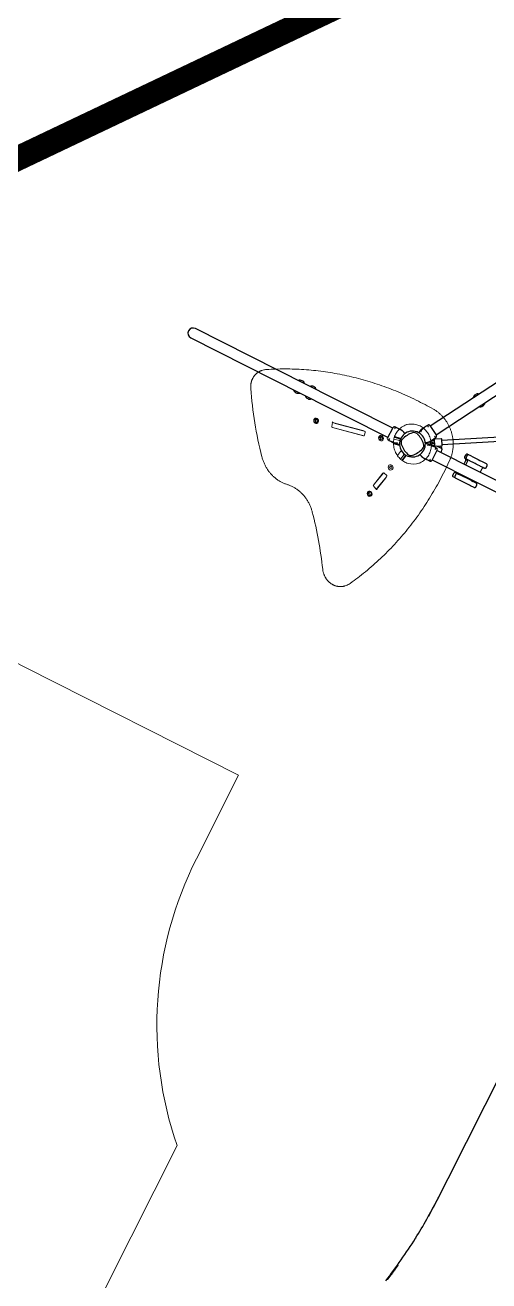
# Model space of a CAD drawing. Header units: millimetres. Extents: x 246416442 to 246896683, y 7418963194 to 7419503218.
# Drawn here: x 246843210 to 246845098, y 7419447189 to 7419452296 of the extents above; entities that cross this region are included whole.
import ezdxf
from ezdxf.lldxf.tags import DXFTag

# ---------------------------------------------------------------- set-up
doc = ezdxf.new("R2010")
doc.units = ezdxf.units.MM
doc.linetypes.add('24523-00-SURVEY$0$PHANTOM', pattern=[2.5, 1.25, -0.25, 0.25, -0.25, 0.25, -0.25])
doc.linetypes.add('HIDDEN', pattern=[9.525, 6.35, -3.175])
for name, color, linetype in [('L-EDGE-CONCRETE', 1, 'CONCRETE_EDGE_SHORT'), ('L-Hatch Boundary', 1, 'Continuous'), ('L-ROOT BARRIER', 94, '24523-00-SURVEY$0$PHANTOM'), ('L-X-E-PLAY', 9, 'Continuous'), ('L-X-E-PLAY (FallZone)', 252, 'HIDDEN')]:
    doc.layers.add(name, color=color, linetype=linetype)
doc.layers.add('L-SUB-SOIL DRAINAGE', color=170, linetype='SUBSOIL', lineweight=20)
doc.styles.get("Standard").update_dxf_attribs({"font": 'arial.ttf'})
doc.linetypes.add('CONCRETE_EDGE_SHORT', pattern='A,0.5,-0.2,["CE",Standard,S=0.1,R=0,X=-0.05,Y=-0.05],-0.2', length=0.9)
tags = doc.linetypes.add('HIDDEN2', pattern=[4.7625, 3.175, -1.5875]).pattern_tags.tags
tags[6:7] = [DXFTag(74, 4), DXFTag(75, 0), DXFTag(340, '0'), DXFTag(46, 0.0), DXFTag(50, 0.0), DXFTag(44, 0.0), DXFTag(45, 0.0)]
tags[4:5] = [DXFTag(74, 4), DXFTag(75, 0), DXFTag(340, '0'), DXFTag(46, 0.0), DXFTag(50, 0.0), DXFTag(44, 0.0), DXFTag(45, 0.0)]
tags = doc.linetypes.add('SUBSOIL', pattern='A,12.7,-5.08,["SSD",Standard,S=2.54,R=0,X=-2.54,Y=-1.27],-6.35', length=24.13).pattern_tags.tags
tags[6] = DXFTag(74, 10)

# ---------------------------------------------------------------- blocks, each defined once
blk = doc.blocks.new('Artisan - Moduplay')
at = {"layer": 'L-X-E-PLAY', "lineweight": 25}
for p, q in [((-138877.7, -697132.6), (-138877.7, -697760.8)), ((-138835.6, -697760.8), (-138835.6, -697132.6)), ((-138877.7, -697760.8), (-138877.7, -697842.6)), ((-138835.6, -697842.6), (-138835.6, -697760.8)), ((-138877.7, -697842.6), (-138877.7, -698031.8)), ((-138835.6, -698031.8), (-138835.6, -697842.6)), ((-138881.3, -698031.8), (-138832, -698031.8)), ((-138886.5, -698053.1), (-138886.6, -698053.1)), ((-138886.2, -698054.4), (-138886.2, -698054.4)), ((-138885.5, -698062), (-138885.5, -698062)), ((-138884.7, -698067.6), (-138884.7, -698067.6)), ((-138880.3, -698075.4), (-138880.1, -698075.4)), ((-138880.1, -698075.4), (-138880, -698075.5)), ((-138795.4, -698140.9), (-138795.5, -698140.8)), ((-138795.3, -698140.7), (-138795.4, -698140.9)), ((-138786.3, -698140.8), (-138786.3, -698140.8)), ((-138757, -698161.6), (-138781.7, -698204.4)), ((-138781.1, -698142.8), (-138781.1, -698142.9)), ((-138774.2, -698146), (-138774.2, -698146)), ((-138772.8, -698146.4), (-138772.8, -698146.4)), ((-137201.3, -699063.9), (-138758.8, -698164.7)), ((-138832, -698233.4), (-138881.3, -698233.4)), ((-138877.7, -698233.4), (-138877.7, -699031.8)), ((-138835.6, -699031.8), (-138835.6, -698233.4)), ((-138833.2, -698189.7), (-138833.2, -698189.6)), ((-138833, -698189.7), (-138833.2, -698189.7)), ((-138828.6, -698197.6), (-138828.6, -698197.6)), ((-138827.8, -698203.1), (-138827.8, -698203.1)), ((-138827, -698210.7), (-138827.1, -698210.7)), ((-138826.7, -698212.1), (-138826.7, -698212.1)), ((-138824.9, -698207.6), (-138820.9, -698214.5)), ((-138823.4, -698196.5), (-138823, -698197.2)), ((-138823.3, -698219.3), (-138810.3, -698241.8)), ((-138823, -698197.2), (-138819.2, -698203.7)), ((-138802.3, -698203.7), (-138822.2, -698215.2)), ((-138819.6, -698248.9), (-138819.6, -698225.7)), ((-138815.3, -698211.2), (-138819.3, -698204.3)), ((-138817.5, -698194), (-138817.9, -698193.3)), ((-138813.7, -698200.6), (-138817.5, -698194)), ((-138813.2, -698200.8), (-138809.2, -698207.7)), ((-138803.6, -698204.5), (-138807.6, -698197.6)), ((-138806.2, -698242.9), (-138786.3, -698231.4)), ((-138785.2, -698227.3), (-138798.2, -698204.8)), ((-138609.7, -698544.3), (-138789.3, -698233.2)), ((-138779.9, -698201.2), (-137222.4, -699100.4)), ((-138835.6, -698252.3), (-138829.9, -698252)), ((-138803.2, -698241.2), (-138623.6, -698552.3)), ((-138886.6, -698335.9), (-138896.6, -698335.9)), ((-138901.6, -698350), (-138901.6, -698340.9)), ((-138901.6, -698350.8), (-138901.6, -698350)), ((-138901.6, -698354), (-138901.6, -698350.8)), ((-138901.6, -698414.8), (-138901.6, -698354)), ((-138886.6, -698345.8), (-138896.6, -698345.8)), ((-138881.6, -698340.9), (-138881.6, -698350)), ((-138881.6, -698350), (-138881.6, -698350.8)), ((-138881.6, -698350.8), (-138881.6, -698354)), ((-138881.6, -698354), (-138881.6, -698358)), ((-138881.6, -698410.6), (-138881.6, -698358)), ((-138817.6, -698356.4), (-138835.6, -698356.4)), ((-138817.6, -698363.6), (-138835.6, -698363.6)), ((-138812.6, -698354), (-138812.6, -698350.8)), ((-138812.6, -698357.1), (-138812.6, -698354)), ((-138812.6, -698361.1), (-138812.6, -698357.1)), ((-138812.6, -698366.6), (-138812.6, -698361.1)), ((-138812.6, -698379.1), (-138812.6, -698366.6)), ((-138812.6, -698384.2), (-138812.6, -698379.1)), ((-138812.6, -698396.1), (-138812.6, -698384.2)), ((-138797.6, -698345.8), (-138807.6, -698345.8)), ((-138797.6, -698352.1), (-138807.6, -698352.1)), ((-138792.6, -698350.8), (-138792.6, -698354)), ((-138792.6, -698354), (-138792.6, -698357.1)), ((-138792.6, -698357.1), (-138792.6, -698361.1)), ((-138792.6, -698361.1), (-138792.6, -698379.1)), ((-138792.6, -698379.1), (-138792.6, -698384.2)), ((-138792.6, -698384.2), (-138792.6, -698400.3)), ((-138901.6, -698420.3), (-138901.6, -698414.8)), ((-138901.6, -698436.6), (-138901.6, -698420.3)), ((-138901.6, -698436.6), (-138901.6, -698436.6)), ((-138881.6, -698410.6), (-138881.6, -698414.8)), ((-138881.6, -698414.8), (-138881.6, -698420.3)), ((-138881.6, -698420.3), (-138881.6, -698421.8)), ((-138881.6, -698435.9), (-138881.6, -698421.8)), ((-138881.6, -698435.9), (-138881.6, -698436.6)), ((-138881.6, -698436.6), (-138881.6, -698436.6)), ((-138835.6, -698431.2), (-138817.6, -698431.2)), ((-138812.6, -698400.3), (-138812.6, -698396.1)), ((-138812.6, -698407.2), (-138812.6, -698400.3)), ((-138812.6, -698409.9), (-138812.6, -698407.2)), ((-138812.6, -698417.6), (-138812.6, -698409.9)), ((-138812.6, -698421.3), (-138812.6, -698417.6)), ((-138812.6, -698432.2), (-138812.6, -698421.3)), ((-138812.6, -698436.5), (-138812.6, -698432.2)), ((-138812.6, -698438.5), (-138812.6, -698436.5)), ((-138792.6, -698400.3), (-138792.6, -698407.2)), ((-138792.6, -698407.2), (-138792.6, -698417.6)), ((-138792.6, -698417.6), (-138792.6, -698421.3)), ((-138792.6, -698421.3), (-138792.6, -698436.5)), ((-138792.6, -698436.5), (-138792.6, -698438.5)), ((-138896.6, -698441.6), (-138886.6, -698441.6)), ((-138807.6, -698443.5), (-138797.6, -698443.5)), ((-141556.5, -699607.6), (-141457.1, -699607.6)), ((-141457.1, -699607.6), (-140957.7, -699607.6))]:
    blk.add_line(p, q, dxfattribs=at)
at = {"layer": 'L-X-E-PLAY', "lineweight": 13}
for p, q in [((-138863.1, -697453.6), (-138867.1, -697449.5)), ((-138957.3, -697741.1), (-138957.2, -697741.5)), ((-138945.3, -697732.2), (-138945.4, -697732)), ((-138940.5, -697738), (-138940.6, -697737.6)), ((-138917.4, -697939.5), (-138943.9, -697811.8)), ((-138943.6, -697810.9), (-138943.8, -697810.1)), ((-138942.3, -697817.4), (-138943.6, -697810.9)), ((-138917.2, -697937), (-138942.3, -697817.4)), ((-138940.7, -697806.9), (-138925, -697801.8)), ((-138926, -697802.1), (-138925, -697807)), ((-138925, -697807), (-138923.6, -697813.5)), ((-138924.8, -697801.7), (-138898.7, -697927.3)), ((-138923.6, -697813.5), (-138898.5, -697933.1)), ((-138917.1, -697937.2), (-138917.6, -697937.3)), ((-138916.7, -697939.1), (-138917.2, -697937)), ((-138912.6, -697941.8), (-138900.8, -697939.3)), ((-138898.5, -697933.1), (-138898.1, -697935.2)), ((-138884.5, -698004.9), (-138884.6, -698004.6)), ((-139123.2, -698072), (-139122.7, -698072.1)), ((-139117.3, -698076.8), (-139116.9, -698076.9)), ((-139113.4, -698060.2), (-139113.8, -698060.2)), ((-139087, -698085.1), (-139081.8, -698069.4)), ((-139079, -698066.4), (-139078, -698066.6)), ((-139078, -698066.6), (-139071.2, -698068.1)), ((-139076.9, -698066.2), (-139016.2, -698078.8)), ((-139071.2, -698068.1), (-139019, -698079)), ((-139019, -698079), (-139016.7, -698079.5)), ((-139018.4, -698078.6), (-139018.6, -698079.1)), ((-138886.5, -698083), (-138890.7, -698063.3)), ((-138886.4, -698083.3), (-138886.5, -698083)), ((-138872.7, -698055.9), (-138867.9, -698079.1)), ((-138867.9, -698079.1), (-138867.8, -698079.4)), ((-139028.4, -698097.5), (-139087, -698085.3)), ((-139081.9, -698085.3), (-139086.7, -698084.3)), ((-139075.2, -698086.7), (-139081.9, -698085.3)), ((-139022.9, -698097.7), (-139075.2, -698086.7)), ((-139020.6, -698098.1), (-139022.9, -698097.7)), ((-139016.5, -698095.4), (-139014, -698083.6)), ((-138910.1, -698121.3), (-138933.3, -698116.5)), ((-138925.9, -698098.6), (-138906.2, -698102.7)), ((-138909.8, -698121.4), (-138910.1, -698121.3)), ((-138906.2, -698102.7), (-138905.9, -698102.8)), ((-138903.2, -698106.9), (-138903.6, -698109.2)), ((-138880, -698085.6), (-138882.3, -698086.1)), ((-139495.4, -698146.8), (-139491.4, -698150.9))]:
    blk.add_line(p, q, dxfattribs=at)
at = {"layer": 'L-X-E-PLAY', "lineweight": 25}
for centre, radius, start, end in [((-138856.6, -697132.6), 21.1, 0, 180), ((-138864.1, -697615.7), 20, 132.7656, 227.2345), ((-138849.1, -697615.7), 20, 312.7656, 47.2345), ((-138864.1, -697668.7), 20, 132.7656, 227.2345), ((-138849.1, -697668.7), 20, 312.7656, 47.2345), ((-138856.6, -698082.1), 56.1, 116.1129, 119.6841), ((-138856.6, -698082.1), 56.1, 60.316, 63.887), ((-137954.5, -698064.7), 932.1, 178.2636, 179.2821), ((-138882.6, -698036.5), 3.58, 119.6731, 178.2683), ((-138951.1, -698064.4), 65.6, 2.0858, 8.8071), ((-138951.4, -698064.5), 65.9, 2.127, 8.758), ((-138837.6, -698057.9), 48.1, 184.8847, 191.5629), ((-138837.6, -698058), 48.1, 184.8597, 191.5379), ((-138879.1, -698042.4), 4.42, 117.5189, 162.8554), ((-138856.6, -698132.6), 52.5, 88.1256, 119.8264), ((-138873.2, -698041.4), 7.2, 157.4328, 181.1044), ((-138856.6, -698132.6), 52.5, 29.8263, 88.1256), ((-138840.1, -698041.4), 7.19, 358.901, 22.5919), ((-138834.2, -698042.4), 4.43, 17.197, 62.4463), ((-138830.6, -698036.5), 3.58, 1.7317, 60.3269), ((-139759.1, -698064.7), 932.5, 0.7183, 1.7365), ((-138856.6, -698132.6), 52.5, 119.8264, 178.1256), ((-138856.6, -698132.6), 52.5, 178.1256, 209.8263), ((-138883.1, -698139.1), 20, 162.3568, 225.5951), ((-138803.8, -698164.3), 103.1, 135.5951, 162.3568), ((-138863.2, -698106.2), 20, 72.3568, 135.5951), ((-138888.4, -698185.4), 103.1, 45.5951, 72.3568), ((-138909.5, -698100.8), 103.1, 315.5951, 342.3568), ((-138831.9, -698089.6), 3.43, 27.6731, 92.295), ((-138856.6, -698132.6), 52.5, 299.8264, 358.1256), ((-138830.2, -698126), 20, 342.3568, 45.5951), ((-138856.6, -698132.6), 52.5, 358.1256, 29.8263), ((-138856.6, -698132.6), 52.5, 209.8263, 268.1256), ((-138824.9, -698079.7), 103.1, 225.5951, 252.3568), ((-138881.4, -698175.5), 3.43, 207.6731, 272.295), ((-138856.6, -698132.6), 52.5, 268.1256, 299.8264), ((-138850.1, -698159), 20, 252.3568, 315.5951), ((-138801.5, -698186.4), 48.1, 64.8847, 71.563), ((-138801.5, -698186.3), 48.1, 64.8598, 71.5379), ((-138750.3, -698084.6), 65.9, 242.127, 248.758), ((-138750.4, -698084.9), 65.6, 242.0858, 248.8071), ((-138762.3, -698108.7), 39.2, 252.5408, 254.4383), ((-139248.9, -698947.8), 932.1, 58.2635, 59.2821), ((-138769.4, -698163.9), 7.2, 37.4328, 61.1044), ((-138767.3, -698158.2), 4.42, 357.5189, 42.8554), ((-138760.5, -698158.1), 3.58, 359.673, 58.2683), ((-138813, -698157.8), 56.1, 356.1129, 359.684), ((-137954.2, -698200.5), 932.5, 180.7183, 181.7365), ((-138882.6, -698228.6), 3.58, 181.7317, 240.3269), ((-138856.6, -698183), 56.1, 240.316, 243.887), ((-138879.1, -698222.8), 4.43, 197.197, 242.4463), ((-138873.2, -698223.7), 7.19, 178.901, 202.5919), ((-138840.1, -698223.7), 7.2, 337.4328, 1.1044), ((-138834.2, -698222.8), 4.42, 297.5189, 342.8554), ((-138856.6, -698183), 56.1, 296.1129, 299.6841), ((-138830.6, -698228.6), 3.58, 299.6731, 358.2683), ((-138875.7, -698207.2), 48.1, 4.8847, 11.5629), ((-138875.6, -698207.2), 48.1, 4.8597, 11.5379), ((-138761.9, -698200.7), 65.9, 182.127, 188.758), ((-138762.2, -698200.8), 65.6, 182.0858, 188.8071), ((-139758.8, -698200.5), 932.1, 358.2636, 359.2821), ((-138789.3, -698202.5), 38.6, 192.4475, 194.5347), ((-138831, -698239.5), 24.8, 71.441, 80.2199), ((-138788.1, -698251.3), 65.3, 113.7353, 126.2644), ((-138816.2, -698202.6), 10, 148.865, 210), ((-138820.7, -698217.8), 3, 120, 210), ((-138816.2, -698202.6), 3.5, 184.158, 210), ((-138816.5, -698202.2), 3.15, 210, 30), ((-138816.2, -698202.6), 10, 30, 91.1867), ((-138816.2, -698202.6), 3.5, 30, 55.8419), ((-138346.6, -697385), 932.5, 240.7183, 241.7365), ((-138800.8, -698206.3), 3, 30, 120), ((-138789.8, -698197.1), 4.43, 257.1971, 302.4463), ((-138786, -698192.5), 7.19, 238.901, 262.5919), ((-138786.5, -698203.1), 3.58, 241.7317, 300.3269), ((-138787.8, -698228.8), 3, 300, 30), ((-138813, -698157.8), 56.1, 300.316, 303.887), ((-138831, -698227.2), 24.8, 272.5, 294.5758), ((-138821.5, -698247.9), 2.1, 294.5758, 333.0584), ((-138832.2, -698233.4), 19.6, 309.9665, 348.882), ((-138807.7, -698240.3), 3, 210, 300), ((-138572, -698288.2), 20, 12.7656, 107.2345), ((-138896.6, -698340.9), 5, 90, 180), ((-138886.6, -698340.9), 5, 0, 90), ((-138579.5, -698301.2), 20, 192.7656, 287.2345), ((-138896.6, -698350.8), 5, 90, 180), ((-138886.6, -698350.8), 5, 0, 90), ((-138876.6, -698340.9), 5, 180, 257.5258), ((-138876.6, -698351.4), 5, 180, 257.5258), ((-138817.6, -698351.4), 5, 270, 0), ((-138817.6, -698358.6), 5, 270, 0), ((-138807.6, -698350.8), 5, 90, 180), ((-138807.6, -698357.1), 5, 90, 180), ((-138797.6, -698350.8), 5, 0, 90), ((-138797.6, -698357.1), 5, 0, 90), ((-138896.6, -698436.6), 5, 180, 270), ((-138886.6, -698436.6), 5, 270, 0), ((-138876.6, -698436), 5, 102.4742, 180), ((-138817.6, -698436.2), 5, 0, 90), ((-138807.6, -698438.5), 5, 180, 270), ((-138797.6, -698438.5), 5, 270, 0), ((-141457.1, -696927.7), 2685.6, 259.5669, 264.076), ((-141737.6, -699622.2), 23.5, 82.3186, 82.4053), ((-141542.5, -697485.2), 2122.3, 264.8146, 269.7172), ((-141556, -697502.1), 2105.4, 267.9938, 269.9999), ((-141542.5, -697484.8), 2122.8, 269.7167, 270)]:
    blk.add_arc(centre, radius, start, end, dxfattribs=at)
at = {"layer": 'L-X-E-PLAY', "lineweight": 13}
for centre, radius, start, end in [((-138111.5, -698836.8), 1627.1, 121.0617, 130.9889), ((-138905, -697495.5), 59.3, 30.5078, 44.6632), ((-138949.1, -697738.5), 8.99, 248.1343, 315.6057), ((-138939.3, -697811.3), 4.61, 107.5788, 186.3977), ((-138923.9, -697804.6), 3.04, 48.6511, 111.7846), ((-140363.3, -696666.2), 1632, 302.9479, 311.2357), ((-138903.3, -697927.8), 4.61, 332.0696, 6.3977), ((-138918.7, -697934.5), 3.04, 287.3809, 291.7834), ((-138914.9, -697939), 2.52, 190.9306, 224.4151), ((-138913.3, -697938.4), 3.5, 191.8573, 281.8573), ((-138901.5, -697935.9), 3.5, 281.8573, 11.8573), ((-138893.1, -698005.5), 8.99, 248.1219, 315.5807), ((-139116.4, -698068.3), 9, 314.446, 358.9196), ((-139116.4, -698068.3), 9.08, 359.0267, 21.7591), ((-139077.4, -698070.8), 4.62, 83.6151, 162.4084), ((-139021.2, -698077.5), 3.04, 338.243, 342.6469), ((-139017.4, -698082.9), 3.5, 348.1427, 78.1427), ((-139016.7, -698081.3), 2.52, 45.581, 79.0846), ((-138871.2, -698080.2), 3.5, 340.828, 11.8573), ((-138853.1, -698133.4), 80.6, 45.5554, 78.6193), ((-138857.6, -698128.9), 80.6, 11.3807, 42.7202), ((-139084.1, -698086.2), 3.04, 158.2435, 221.3219), ((-139027.9, -698092.9), 4.62, 263.6151, 296.8139), ((-139019.9, -698094.7), 3.5, 258.1427, 348.1427), ((-138909.1, -698118), 3.5, 258.1427, 289.2114), ((-138906.6, -698106.2), 3.5, 348.1427, 78.1427), ((-138935, -698176.5), 78.1, 64.8254, 65.9799), ((-138883, -698082.6), 3.5, 191.8573, 281.8573), ((-138812.7, -698054.2), 78.1, 204.0171, 205.1748), ((-139449.4, -698108.8), 59.5, 225.3539, 242.2136), ((-138855.8, -698136.1), 80.6, 191.3812, 224.4179), ((-138860.3, -698131.6), 80.6, 227.2737, 258.6189)]:
    blk.add_arc(centre, radius, start, end, dxfattribs=at)
for centre, major_axis, ratio, start_param, end_param in [((-138920.1, -697502.6), (-53, -53), 0.880849, 3.141593, 3.146904), ((-138916.1, -697506.6), (-53, -53), 0.880849, 3.136558, 3.146886), ((-138948.9, -697739.4), (8.32, 1.75), 0.911922, 0, 3.141593), ((-138948.9, -697739.7), (-8.32, -1.75), 0.911922, 2.199285, 6.283185), ((-138948.9, -697739.7), (-8.32, -1.75), 0.911922, 0, 0.942773), ((-138892.8, -698006.7), (-8.32, -1.75), 0.911922, 2.198816, 6.283185), ((-139115.5, -698068.5), (1.75, 8.32), 0.911922, 0.000003, 3.14159), ((-139115.2, -698068.6), (-1.75, -8.32), 0.911922, 2.199084, 6.283185), ((-139115.2, -698068.6), (-1.75, -8.32), 0.911922, 0, 0.942737), ((-138868, -698147.8), (-71.7, -71.7), 0.880849, 3.136281, 3.146489), ((-139442.4, -698093.8), (53, 53), 0.880849, 3.13628, 3.141593), ((-139438.4, -698097.8), (53, 53), 0.880849, 3.136493, 3.146683), ((-138841.4, -698121.2), (71.7, 71.7), 0.880849, 3.136281, 3.146489)]:
    blk.add_ellipse(centre, major_axis=major_axis, ratio=ratio, start_param=start_param, end_param=end_param, dxfattribs=at)
for centre, major_axis, ratio in [((-138949, -697739.8), (-7.78, -7.78), 0.880849), ((-138948.4, -697741.8), (-4.89, -1.03), 0.911922), ((-138893.2, -698007.7), (-7.78, -7.78), 0.880849), ((-138892.4, -698008.7), (-4.89, -1.03), 0.911922), ((-139115.5, -698068.1), (-7.78, -7.78), 0.880849), ((-139113.1, -698069), (-1.03, -4.89), 0.911922), ((-138981.5, -698096), (-7.78, -7.78), 0.880849), ((-138981.4, -698096.6), (-1.03, -4.89), 0.911922)]:
    blk.add_ellipse(centre, major_axis=major_axis, ratio=ratio, dxfattribs=at)
for points, knots in [([(-138867.3, -697449.3), (-138868.2, -697448.4), (-138869.8, -697447), (-138872.5, -697444.7), (-138875.4, -697442.6), (-138878.5, -697440.6), (-138881.7, -697438.8), (-138885, -697437.2), (-138888.4, -697435.8), (-138891.9, -697434.6), (-138895.5, -697433.6), (-138899.1, -697432.8), (-138902.8, -697432.2), (-138906.6, -697431.8), (-138910.4, -697431.7), (-138914.2, -697431.7), (-138918.1, -697432), (-138922, -697432.4), (-138925.8, -697433.1), (-138929.7, -697434), (-138933.5, -697435), (-138937.2, -697436.3), (-138941, -697437.8), (-138944.6, -697439.4), (-138948.1, -697441.2), (-138950, -697442.4), (-138951.1, -697443)], [0, 0, 0, 0, 0.038259, 0.080238, 0.122223, 0.164219, 0.20623, 0.248257, 0.290305, 0.332373, 0.374464, 0.416578, 0.458714, 0.500872, 0.543051, 0.58525, 0.627468, 0.669701, 0.71195, 0.754211, 0.796484, 0.838766, 0.881057, 0.923355, 0.965659, 1, 1, 1, 1]), ([(-138691.7, -698145.3), (-138691, -698131), (-138690.3, -698106.5), (-138690.1, -698065.1), (-138691.3, -698025.3), (-138693.6, -697984.7), (-138697.3, -697944.9), (-138702.1, -697905), (-138708.3, -697865.7), (-138715.6, -697826.6), (-138724.2, -697788), (-138733.9, -697749.8), (-138744.9, -697712), (-138757.1, -697674.8), (-138770.5, -697638), (-138785, -697602), (-138800.8, -697566.2), (-138817.4, -697531.9), (-138835.7, -697497.1), (-138847.1, -697477), (-138853.9, -697465.4)], [0, 0, 0, 0, 0.053647, 0.109473, 0.165299, 0.221124, 0.276949, 0.332772, 0.388594, 0.444416, 0.500237, 0.556056, 0.611875, 0.667693, 0.72351, 0.779326, 0.835141, 0.890955, 0.946768, 1, 1, 1, 1]), ([(-139178.8, -697608.6), (-139182.4, -697611.8), (-139188.4, -697617.4), (-139197.9, -697627.8), (-139206.1, -697638.6), (-139213.7, -697650.2), (-139220.1, -697662.2), (-139225.5, -697674.6), (-139229.7, -697687.3), (-139232.8, -697700.2), (-139234.7, -697713.3), (-139235.5, -697726.1), (-139235, -697739.2), (-139234.1, -697746.8), (-139233.3, -697751.2)], [0, 0, 0, 0, 0.080609, 0.164547, 0.248484, 0.332418, 0.416346, 0.500266, 0.584174, 0.668066, 0.751936, 0.835781, 0.919594, 1, 1, 1, 1]), ([(-139233.3, -697751.2), (-139232.6, -697755.5), (-139231.6, -697763), (-139231.1, -697776.1), (-139231.9, -697788.8), (-139233.8, -697801.8), (-139236.9, -697814.7), (-139241.1, -697827.4), (-139246.5, -697839.8), (-139252.8, -697851.8), (-139260.3, -697863.3), (-139268.4, -697874.1), (-139277.9, -697884.5), (-139283.9, -697890.2), (-139287.5, -697893.4)], [0, 0, 0, 0, 0.080579, 0.164528, 0.248443, 0.332331, 0.416196, 0.500044, 0.583879, 0.667705, 0.751524, 0.835339, 0.919151, 1, 1, 1, 1]), ([(-138946.2, -697731.9), (-138946, -697731.9), (-138945.8, -697732), (-138945.2, -697732), (-138944.7, -697732.1), (-138943.9, -697732.4), (-138943.5, -697732.5), (-138942.4, -697733.1), (-138941.7, -697733.6), (-138940.9, -697734.6), (-138940.7, -697734.9), (-138940.3, -697735.7), (-138940.2, -697736), (-138939.9, -697737.2), (-138940, -697738), (-138940.3, -697738.9), (-138940.3, -697739.1), (-138940.4, -697739.2)], [0, 0, 0, 0, 0.05113, 0.05113, 0.163502, 0.163502, 0.275874, 0.275874, 0.500619, 0.500619, 0.612991, 0.612991, 0.725363, 0.725363, 0.950108, 0.950108, 1, 1, 1, 1]), ([(-138886, -698001.6), (-138885.8, -698001.7), (-138885.6, -698001.9), (-138885.1, -698002.5), (-138884.9, -698002.8), (-138884.6, -698003.5), (-138884.4, -698003.9), (-138884.2, -698004.9), (-138884.2, -698005.6), (-138884.3, -698006.2)], [0, 0, 0, 0, 0.158533, 0.158533, 0.38964, 0.38964, 0.620747, 0.620747, 1, 1, 1, 1]), ([(-139475.7, -698035.7), (-139476.9, -698036.4), (-139478.9, -698037.8), (-139482.3, -698040.4), (-139485.5, -698043.1), (-139488.6, -698046), (-139491.6, -698049), (-139494.4, -698052.2), (-139497.1, -698055.5), (-139499.5, -698059), (-139501.8, -698062.5), (-139503.9, -698066.2), (-139505.8, -698069.9), (-139507.5, -698073.7), (-139509, -698077.6), (-139510.3, -698081.5), (-139511.3, -698085.5), (-139512.2, -698089.5), (-139512.8, -698093.5), (-139513.2, -698097.6), (-139513.3, -698101.6), (-139513.3, -698105.5), (-139513, -698109.5), (-139512.4, -698113.4), (-139511.7, -698117.2), (-139510.7, -698120.9), (-139509.5, -698124.6), (-139508.1, -698128.2), (-139506.5, -698131.6), (-139504.7, -698135), (-139502.6, -698138.2), (-139500.5, -698141.2), (-139498.1, -698144.1), (-139496.6, -698145.7), (-139495.7, -698146.6)], [0, 0, 0, 0, 0.028672, 0.060187, 0.091702, 0.123219, 0.154736, 0.186253, 0.217769, 0.249284, 0.280798, 0.312309, 0.343817, 0.375321, 0.406821, 0.438314, 0.4698, 0.501278, 0.532746, 0.564203, 0.595647, 0.627077, 0.658491, 0.689889, 0.721269, 0.752632, 0.783977, 0.815305, 0.846616, 0.877912, 0.909196, 0.940469, 0.971735, 1, 1, 1, 1]), ([(-139116.7, -698076.9), (-139117.4, -698077.1), (-139118.1, -698077.1), (-139119.2, -698076.9), (-139119.6, -698076.8), (-139120.3, -698076.5), (-139120.6, -698076.2), (-139121.6, -698075.5), (-139122.1, -698074.8), (-139122.9, -698073.3), (-139123.2, -698072.4), (-139123.4, -698070.8), (-139123.4, -698070), (-139123.3, -698069.2)], [0, 0, 0, 0, 0.18991, 0.18991, 0.293357, 0.293357, 0.396804, 0.396804, 0.603699, 0.603699, 0.810594, 0.810594, 1, 1, 1, 1]), ([(-138934.8, -698152), (-138935.5, -698148.8), (-138936.3, -698143), (-138936.4, -698133.1), (-138935.1, -698123.4), (-138932.6, -698113.5), (-138928.9, -698104), (-138924, -698094.9), (-138918, -698086.3), (-138911, -698078.5), (-138903.2, -698071.5), (-138894.7, -698065.5), (-138885.6, -698060.5), (-138876.1, -698056.7), (-138866.2, -698054.2), (-138856.5, -698052.9), (-138846.4, -698052.9), (-138840.6, -698053.7), (-138837.2, -698054.4)], [0, 0, 0, 0, 0.060358, 0.123106, 0.185791, 0.24843, 0.311037, 0.373624, 0.436198, 0.498766, 0.561334, 0.623904, 0.686484, 0.749082, 0.811708, 0.874376, 0.937104, 1, 1, 1, 1]), ([(-138865.2, -698054.2), (-138865.1, -698054.7), (-138864.7, -698056.4), (-138864.1, -698059.4), (-138863.4, -698063), (-138862.7, -698066.4), (-138862.1, -698069.8), (-138861.7, -698073.1), (-138861.3, -698076.2), (-138861.1, -698078.6), (-138861.1, -698079.9), (-138861, -698080.3)], [0, 0, 0, 0, 0.0574556, 0.201402, 0.3403036, 0.4746005, 0.6044514, 0.7292939, 0.8486145, 0.9620193, 1, 1, 1, 1]), ([(-138858.7, -698080.1), (-138858.7, -698079.8), (-138858.7, -698079), (-138858.8, -698077.8), (-138859, -698076.3), (-138859.1, -698074.8), (-138859.3, -698073.4), (-138859.4, -698072), (-138859.6, -698070.7), (-138859.8, -698069.5), (-138860, -698068.3), (-138860.2, -698067.1), (-138860.4, -698065.9), (-138860.7, -698064.8), (-138860.9, -698063.7), (-138861.1, -698062.7), (-138861.3, -698061.7), (-138861.5, -698060.7), (-138861.7, -698059.7), (-138861.9, -698058.7), (-138862.1, -698057.7), (-138862.4, -698056.7), (-138862.6, -698055.7), (-138862.8, -698054.7), (-138862.9, -698054.1), (-138863, -698053.8)], [0, 0, 0, 0, 0.030937, 0.087919, 0.144031, 0.199211, 0.2534, 0.306549, 0.354316, 0.401138, 0.44699, 0.491846, 0.535685, 0.578491, 0.6202, 0.660556, 0.6996, 0.73742, 0.774098, 0.809706, 0.850393, 0.889788, 0.927981, 0.965049, 1, 1, 1, 1]), ([(-138935.4, -698126.3), (-138935.3, -698126.3), (-138934.8, -698126.4), (-138934.1, -698126.5), (-138933.1, -698126.7), (-138932.1, -698127), (-138931, -698127.2), (-138930, -698127.4), (-138929, -698127.6), (-138928, -698127.8), (-138927, -698128), (-138926, -698128.2), (-138924.9, -698128.5), (-138923.9, -698128.7), (-138922.8, -698128.9), (-138921.7, -698129.1), (-138920.5, -698129.3), (-138919.4, -698129.5), (-138918.2, -698129.6), (-138916.9, -698129.8), (-138915.5, -698130), (-138914.1, -698130.1), (-138912.7, -698130.3), (-138911.3, -698130.4), (-138910.1, -698130.5), (-138909.3, -698130.5), (-138909.1, -698130.5)], [0, 0, 0, 0, 0.013518, 0.050626, 0.088165, 0.126861, 0.166796, 0.208063, 0.244201, 0.281443, 0.319868, 0.35956, 0.400612, 0.442898, 0.483721, 0.525458, 0.56809, 0.611601, 0.65597, 0.706471, 0.757972, 0.810433, 0.863805, 0.918037, 0.973073, 1, 1, 1, 1]), ([(-138909, -698128.2), (-138909.1, -698128.2), (-138910, -698128.1), (-138911.8, -698128), (-138914.2, -698127.8), (-138916.8, -698127.5), (-138919.4, -698127.1), (-138922.1, -698126.6), (-138924.9, -698126.1), (-138927.7, -698125.5), (-138930.6, -698124.9), (-138933.1, -698124.4), (-138934.5, -698124.1), (-138935, -698124)], [0, 0, 0, 0, 0.016204, 0.105569, 0.198771, 0.295634, 0.395941, 0.499423, 0.605758, 0.714893, 0.827059, 0.942484, 1, 1, 1, 1]), ([(-138778.6, -698113), (-138778, -698116.3), (-138777.2, -698122), (-138777.1, -698131.9), (-138778.3, -698141.6), (-138780.8, -698151.5), (-138784.6, -698161), (-138789.5, -698170.1), (-138795.4, -698178.7), (-138802.4, -698186.5), (-138810.2, -698193.5), (-138818.7, -698199.6), (-138827.9, -698204.5), (-138837.4, -698208.3), (-138847.2, -698210.8), (-138856.9, -698212.1), (-138867, -698212.1), (-138872.8, -698211.3), (-138876.2, -698210.6)], [0, 0, 0, 0, 0.060358, 0.123106, 0.185791, 0.24843, 0.311037, 0.373624, 0.436198, 0.498766, 0.561334, 0.623904, 0.686484, 0.749082, 0.811708, 0.874376, 0.937104, 1, 1, 1, 1]), ([(-139477.1, -698161.4), (-139464.6, -698168), (-139443.1, -698178.9), (-139405.9, -698196.2), (-139369.3, -698211.6), (-139331.2, -698226.2), (-139292.9, -698239.3), (-139253.9, -698251.3), (-139214.5, -698261.8), (-139174.5, -698271.1), (-139134.1, -698279.1), (-139093.4, -698285.8), (-139052.2, -698291.1), (-139010.9, -698295.1), (-138968.8, -698297.7), (-138927.6, -698299.1), (-138884.4, -698299), (-138859, -698298.2), (-138843.9, -698297.5)], [0, 0, 0, 0, 0.060387, 0.123138, 0.185889, 0.248642, 0.311395, 0.37415, 0.436906, 0.499663, 0.562421, 0.62518, 0.68794, 0.750701, 0.813463, 0.876226, 0.93899, 1, 1, 1, 1]), ([(-138843.9, -698297.5), (-138842, -698297.4), (-138838.7, -698297.2), (-138833, -698296.6), (-138827.4, -698295.8), (-138821.6, -698294.8), (-138816, -698293.5), (-138810.4, -698292), (-138804.8, -698290.3), (-138799.2, -698288.4), (-138793.7, -698286.2), (-138788.3, -698283.9), (-138782.9, -698281.3), (-138777.7, -698278.6), (-138772.5, -698275.6), (-138767.4, -698272.5), (-138762.4, -698269.2), (-138757.5, -698265.6), (-138752.8, -698261.9), (-138748.2, -698258.1), (-138743.7, -698254.1), (-138739.4, -698249.9), (-138735.2, -698245.5), (-138731.1, -698241), (-138727.3, -698236.4), (-138723.6, -698231.7), (-138720.1, -698226.8), (-138716.7, -698221.8), (-138713.6, -698216.7), (-138710.6, -698211.6), (-138707.9, -698206.3), (-138705.3, -698200.9), (-138703, -698195.5), (-138700.8, -698190), (-138698.9, -698184.4), (-138697.2, -698178.9), (-138695.7, -698173.2), (-138694.5, -698167.6), (-138693.4, -698161.8), (-138692.6, -698156.2), (-138692, -698150.6), (-138691.8, -698147.2), (-138691.7, -698145.3)], [0, 0, 0, 0, 0.022823, 0.047919, 0.073019, 0.098121, 0.123227, 0.148335, 0.173445, 0.198557, 0.223671, 0.248787, 0.273904, 0.299022, 0.324141, 0.349261, 0.374381, 0.399503, 0.424624, 0.449746, 0.474869, 0.499991, 0.525114, 0.550236, 0.575358, 0.60048, 0.625602, 0.650723, 0.675844, 0.700964, 0.726083, 0.751201, 0.776318, 0.801434, 0.826547, 0.851659, 0.876769, 0.901876, 0.926981, 0.952083, 0.977181, 1, 1, 1, 1])]:
    blk.add_open_spline(points, degree=3, knots=knots, dxfattribs=at)
at = {"layer": 'L-X-E-PLAY', "lineweight": 25}
for points, knots in [([(-138886.2, -698054.3), (-138886.3, -698053.9), (-138886.4, -698053.5), (-138886.5, -698053.1), (-138886.6, -698053), (-138886.6, -698053)], [0, 0, 0, 0, 0.502573, 0.502573, 1, 1, 1, 1]), ([(-138886.6, -698053.1), (-138886.6, -698053.1), (-138886.5, -698053.2), (-138886.4, -698053.6), (-138886.3, -698054), (-138886.2, -698054.4)], [0, 0, 0, 0, 0.499788, 0.499788, 1, 1, 1, 1]), ([(-138886.6, -698053.1), (-138886.6, -698053.2), (-138886.6, -698053.4), (-138886.6, -698053.8), (-138886.6, -698054.3), (-138886.6, -698054.7), (-138886.6, -698055.1), (-138886.6, -698055.4), (-138886.6, -698055.8), (-138886.6, -698056.3), (-138886.6, -698056.7), (-138886.6, -698057.2), (-138886.6, -698057.7), (-138886.6, -698058.4), (-138886.6, -698059.2), (-138886.6, -698060.1), (-138886.6, -698060.8), (-138886.6, -698061.5), (-138886.6, -698062.1), (-138886.6, -698062.7), (-138886.6, -698063.3), (-138886.6, -698064), (-138886.6, -698064.7), (-138886.6, -698065.5), (-138886.6, -698066.4), (-138886.6, -698067.2), (-138886.5, -698068.2), (-138886.4, -698069.1), (-138886.3, -698070.1), (-138886.1, -698071), (-138886, -698072), (-138885.8, -698072.8), (-138885.7, -698073.4), (-138885.6, -698074), (-138885.4, -698074.5), (-138885.3, -698074.9), (-138885.2, -698075.4), (-138885, -698075.9), (-138884.9, -698076.5), (-138884.7, -698077), (-138884.5, -698077.6), (-138884.3, -698078.2), (-138884.1, -698078.8), (-138883.8, -698079.5), (-138883.5, -698080.1), (-138883.3, -698080.8), (-138882.9, -698081.5), (-138882.6, -698082.2), (-138882.2, -698083), (-138881.7, -698083.9), (-138881.2, -698084.7), (-138880.9, -698085.4), (-138880.6, -698085.8), (-138880.6, -698085.9)], [0, 0, 0, 0, 0.008392, 0.022062, 0.034963, 0.047177, 0.058802, 0.069886, 0.080467, 0.094261, 0.10763, 0.120918, 0.134166, 0.157858, 0.181817, 0.206112, 0.230954, 0.247974, 0.265471, 0.283543, 0.302286, 0.321801, 0.342186, 0.367153, 0.392526, 0.417991, 0.443464, 0.472848, 0.502035, 0.530926, 0.559431, 0.587469, 0.602974, 0.618298, 0.633432, 0.648366, 0.663194, 0.678695, 0.69503, 0.712157, 0.730104, 0.748862, 0.768419, 0.788759, 0.80948, 0.830915, 0.853038, 0.875818, 0.903745, 0.932481, 0.961946, 0.992299, 1, 1, 1, 1]), ([(-138880.1, -698075.4), (-138880.4, -698075.5), (-138880.8, -698075.3), (-138881.6, -698074.7), (-138882.1, -698074.2), (-138882.9, -698072.8), (-138883.4, -698071.9), (-138883.9, -698070.4), (-138884.1, -698069.8), (-138884.4, -698068.7), (-138884.6, -698068.1), (-138884.7, -698067.5)], [0, 0, 0, 0, 0.25, 0.25, 0.5, 0.5, 0.75, 0.75, 0.875, 0.875, 1, 1, 1, 1]), ([(-138884.7, -698067.6), (-138884.6, -698068.2), (-138884.5, -698068.8), (-138884.1, -698069.9), (-138884, -698070.4), (-138883.4, -698072), (-138882.9, -698072.8), (-138882, -698074.3), (-138881.6, -698074.8), (-138881, -698075.3), (-138880.8, -698075.4), (-138880.4, -698075.5), (-138880.2, -698075.5), (-138880, -698075.5)], [0, 0, 0, 0, 0.125013, 0.125013, 0.250025, 0.250025, 0.500051, 0.500051, 0.750076, 0.750076, 0.875089, 0.875089, 1, 1, 1, 1]), ([(-138832.7, -698085.9), (-138832.6, -698085.7), (-138832.4, -698085.3), (-138831.9, -698084.5), (-138831.4, -698083.6), (-138830.9, -698082.6), (-138830.4, -698081.6), (-138830, -698080.7), (-138829.6, -698079.7), (-138829.2, -698078.8), (-138828.9, -698077.8), (-138828.6, -698076.9), (-138828.3, -698076), (-138828, -698075.1), (-138827.8, -698074.2), (-138827.6, -698073.3), (-138827.4, -698072.5), (-138827.3, -698071.7), (-138827.1, -698070.9), (-138827, -698070.1), (-138826.9, -698069.4), (-138826.8, -698068.7), (-138826.8, -698068), (-138826.7, -698067.4), (-138826.7, -698066.8), (-138826.7, -698066.2), (-138826.7, -698065.6), (-138826.6, -698065.1), (-138826.6, -698064.6), (-138826.6, -698064.1), (-138826.6, -698063.7), (-138826.6, -698063.3), (-138826.7, -698062.9), (-138826.7, -698062.5), (-138826.7, -698062.1), (-138826.7, -698061.8), (-138826.7, -698061.4), (-138826.7, -698061.1), (-138826.7, -698060.9), (-138826.7, -698060.6), (-138826.7, -698060.3), (-138826.7, -698060), (-138826.7, -698059.5), (-138826.7, -698059), (-138826.7, -698058.4), (-138826.7, -698057.9), (-138826.7, -698057.3), (-138826.7, -698056.7), (-138826.7, -698056.1), (-138826.7, -698055.5), (-138826.7, -698054.9), (-138826.7, -698054.2), (-138826.7, -698053.5), (-138826.7, -698053.2), (-138826.7, -698053)], [0, 0, 0, 0, 0.0117649, 0.0446618, 0.0772002, 0.1094791, 0.1408397, 0.171783, 0.2022396, 0.2321464, 0.2620379, 0.2912456, 0.3197234, 0.347432, 0.3743374, 0.4004114, 0.4256329, 0.449933, 0.4733548, 0.4958893, 0.5175311, 0.5382786, 0.5577884, 0.5764452, 0.5942573, 0.6112347, 0.6277107, 0.6433446, 0.658151, 0.6720499, 0.6850403, 0.6971913, 0.7085642, 0.7204197, 0.7314363, 0.7416705, 0.7511701, 0.7599754, 0.7679803, 0.7757111, 0.7836271, 0.7917349, 0.8067097, 0.8223662, 0.8387774, 0.8560427, 0.8722839, 0.889352, 0.9070019, 0.9252955, 0.944353, 0.964287, 0.9849021, 1, 1, 1, 1]), ([(-138880.6, -698179.3), (-138880.7, -698179.4), (-138880.9, -698179.9), (-138881.4, -698180.6), (-138881.9, -698181.6), (-138882.4, -698182.5), (-138882.9, -698183.5), (-138883.3, -698184.5), (-138883.7, -698185.4), (-138884.1, -698186.4), (-138884.4, -698187.3), (-138884.7, -698188.3), (-138885, -698189.2), (-138885.3, -698190.1), (-138885.5, -698191), (-138885.7, -698191.8), (-138885.9, -698192.7), (-138886, -698193.5), (-138886.2, -698194.3), (-138886.3, -698195), (-138886.4, -698195.8), (-138886.4, -698196.5), (-138886.5, -698197.1), (-138886.6, -698197.8), (-138886.6, -698198.4), (-138886.6, -698198.9), (-138886.6, -698199.5), (-138886.6, -698200), (-138886.6, -698200.5), (-138886.6, -698201), (-138886.6, -698201.5), (-138886.6, -698201.9), (-138886.6, -698202.3), (-138886.6, -698202.7), (-138886.6, -698203), (-138886.6, -698203.4), (-138886.6, -698203.7), (-138886.6, -698204), (-138886.6, -698204.3), (-138886.6, -698204.5), (-138886.6, -698204.8), (-138886.6, -698205.2), (-138886.6, -698205.6), (-138886.6, -698206.1), (-138886.6, -698206.7), (-138886.6, -698207.3), (-138886.6, -698207.8), (-138886.6, -698208.4), (-138886.6, -698209), (-138886.6, -698209.6), (-138886.6, -698210.3), (-138886.6, -698211), (-138886.6, -698211.6), (-138886.6, -698212), (-138886.6, -698212.2)], [0, 0, 0, 0, 0.011765, 0.044662, 0.0772, 0.109479, 0.14084, 0.171783, 0.20224, 0.232146, 0.262038, 0.291246, 0.319723, 0.347432, 0.374337, 0.400411, 0.425633, 0.449933, 0.473355, 0.495889, 0.517531, 0.538279, 0.557788, 0.576445, 0.594257, 0.611235, 0.627711, 0.643345, 0.658151, 0.67205, 0.68504, 0.697191, 0.708564, 0.72042, 0.731436, 0.741671, 0.75117, 0.759975, 0.76798, 0.775711, 0.783627, 0.791735, 0.80671, 0.822366, 0.838777, 0.856043, 0.872284, 0.889352, 0.907002, 0.925295, 0.944353, 0.964287, 0.984902, 1, 1, 1, 1]), ([(-138826.7, -698212.1), (-138826.7, -698212), (-138826.7, -698211.7), (-138826.7, -698211.3), (-138826.7, -698210.9), (-138826.7, -698210.5), (-138826.7, -698210.1), (-138826.7, -698209.7), (-138826.7, -698209.3), (-138826.7, -698208.9), (-138826.7, -698208.4), (-138826.7, -698208), (-138826.7, -698207.4), (-138826.7, -698206.7), (-138826.7, -698205.9), (-138826.7, -698205.1), (-138826.7, -698204.3), (-138826.7, -698203.7), (-138826.7, -698203.1), (-138826.7, -698202.5), (-138826.6, -698201.8), (-138826.6, -698201.2), (-138826.6, -698200.4), (-138826.7, -698199.6), (-138826.7, -698198.8), (-138826.7, -698197.9), (-138826.8, -698197), (-138826.9, -698196.1), (-138827, -698195.1), (-138827.2, -698194.1), (-138827.3, -698193.2), (-138827.5, -698192.4), (-138827.6, -698191.7), (-138827.7, -698191.2), (-138827.9, -698190.7), (-138828, -698190.2), (-138828.1, -698189.7), (-138828.3, -698189.2), (-138828.4, -698188.7), (-138828.6, -698188.1), (-138828.8, -698187.5), (-138829, -698186.9), (-138829.2, -698186.3), (-138829.5, -698185.7), (-138829.7, -698185), (-138830, -698184.4), (-138830.3, -698183.7), (-138830.7, -698182.9), (-138831.1, -698182.1), (-138831.6, -698181.3), (-138832.1, -698180.4), (-138832.4, -698179.7), (-138832.6, -698179.4), (-138832.7, -698179.3)], [0, 0, 0, 0, 0.008392, 0.022062, 0.034963, 0.047177, 0.058802, 0.069886, 0.080467, 0.094261, 0.10763, 0.120918, 0.134166, 0.157858, 0.181817, 0.206112, 0.230954, 0.247974, 0.265471, 0.283543, 0.302286, 0.321801, 0.342186, 0.367153, 0.392526, 0.417991, 0.443464, 0.472848, 0.502035, 0.530926, 0.559431, 0.587469, 0.602974, 0.618298, 0.633432, 0.648366, 0.663194, 0.678695, 0.69503, 0.712157, 0.730104, 0.748862, 0.768419, 0.788759, 0.80948, 0.830915, 0.853038, 0.875818, 0.903745, 0.932481, 0.961946, 0.992299, 1, 1, 1, 1]), ([(-138828.2, -698176.7), (-138828.1, -698176.8), (-138827.8, -698177.2), (-138827.4, -698178), (-138826.8, -698178.9), (-138826.2, -698179.9), (-138825.6, -698180.7), (-138825, -698181.6), (-138824.4, -698182.4), (-138823.8, -698183.2), (-138823.1, -698184), (-138822.5, -698184.7), (-138821.8, -698185.5), (-138821.1, -698186.1), (-138820.5, -698186.8), (-138819.8, -698187.4), (-138819.2, -698187.9), (-138818.6, -698188.5), (-138818, -698189), (-138817.4, -698189.5), (-138816.8, -698189.9), (-138816.2, -698190.3), (-138815.7, -698190.7), (-138815.1, -698191.1), (-138814.6, -698191.4), (-138814.2, -698191.7), (-138813.7, -698192), (-138813.2, -698192.3), (-138812.8, -698192.5), (-138812.4, -698192.8), (-138812, -698193), (-138811.6, -698193.2), (-138811.3, -698193.4), (-138811, -698193.6), (-138810.6, -698193.8), (-138810.3, -698194), (-138810, -698194.1), (-138809.8, -698194.3), (-138809.5, -698194.4), (-138809.3, -698194.5), (-138809.1, -698194.7), (-138808.8, -698194.8), (-138808.4, -698195.1), (-138807.9, -698195.3), (-138807.4, -698195.6), (-138806.9, -698195.9), (-138806.4, -698196.2), (-138805.9, -698196.4), (-138805.4, -698196.7), (-138804.9, -698197.1), (-138804.3, -698197.4), (-138803.7, -698197.7), (-138803.2, -698198), (-138802.8, -698198.2), (-138802.7, -698198.3)], [0, 0, 0, 0, 0.011735, 0.044633, 0.077172, 0.109452, 0.140814, 0.171758, 0.202215, 0.232123, 0.262015, 0.291224, 0.319703, 0.347412, 0.374318, 0.400393, 0.425615, 0.449916, 0.473339, 0.495874, 0.517516, 0.538264, 0.557775, 0.576432, 0.594245, 0.611223, 0.627699, 0.643334, 0.658141, 0.67204, 0.685031, 0.697182, 0.708555, 0.720411, 0.731428, 0.741663, 0.751163, 0.759968, 0.767973, 0.775704, 0.783621, 0.791729, 0.806704, 0.822361, 0.838773, 0.856038, 0.87228, 0.889349, 0.906999, 0.925293, 0.944351, 0.964286, 0.984902, 1, 1, 1, 1]), ([(-138772.8, -698146.4), (-138772.9, -698146.4), (-138773.1, -698146.2), (-138773.5, -698146), (-138773.8, -698145.8), (-138774.2, -698145.6), (-138774.5, -698145.4), (-138774.9, -698145.2), (-138775.2, -698145), (-138775.6, -698144.8), (-138776, -698144.5), (-138776.4, -698144.3), (-138776.9, -698144), (-138777.4, -698143.7), (-138778.1, -698143.3), (-138778.9, -698142.9), (-138779.5, -698142.5), (-138780.1, -698142.1), (-138780.6, -698141.8), (-138781.1, -698141.5), (-138781.7, -698141.2), (-138782.3, -698140.9), (-138782.9, -698140.5), (-138783.6, -698140.1), (-138784.3, -698139.7), (-138785.1, -698139.3), (-138785.9, -698138.9), (-138786.8, -698138.5), (-138787.7, -698138.2), (-138788.6, -698137.8), (-138789.5, -698137.5), (-138790.3, -698137.2), (-138790.9, -698137), (-138791.4, -698136.9), (-138791.9, -698136.7), (-138792.4, -698136.6), (-138792.9, -698136.4), (-138793.4, -698136.3), (-138794, -698136.2), (-138794.5, -698136.1), (-138795.1, -698135.9), (-138795.7, -698135.8), (-138796.4, -698135.7), (-138797.1, -698135.6), (-138797.8, -698135.5), (-138798.5, -698135.4), (-138799.2, -698135.4), (-138800.1, -698135.3), (-138801, -698135.2), (-138801.9, -698135.2), (-138802.9, -698135.2), (-138803.7, -698135.2), (-138804.1, -698135.2), (-138804.2, -698135.2)], [0, 0, 0, 0, 0.008392, 0.022062, 0.034963, 0.047177, 0.058802, 0.069886, 0.080467, 0.094261, 0.10763, 0.120918, 0.134166, 0.157858, 0.181817, 0.206112, 0.230954, 0.247973, 0.265471, 0.283543, 0.302286, 0.3218, 0.342186, 0.367152, 0.392525, 0.41799, 0.443464, 0.472847, 0.502035, 0.530926, 0.559431, 0.587468, 0.602973, 0.618298, 0.633432, 0.648366, 0.663193, 0.678695, 0.69503, 0.712157, 0.730104, 0.748862, 0.768419, 0.788759, 0.809479, 0.830914, 0.853037, 0.875817, 0.903744, 0.932481, 0.961945, 0.992298, 1, 1, 1, 1]), ([(-138786.3, -698140.8), (-138786.9, -698140.6), (-138787.5, -698140.4), (-138788.6, -698140.1), (-138789.2, -698140), (-138790.8, -698139.7), (-138791.8, -698139.7), (-138793.4, -698139.7), (-138794.1, -698139.9), (-138794.9, -698140.2), (-138795.1, -698140.3), (-138795.4, -698140.5), (-138795.5, -698140.7), (-138795.5, -698140.8)], [0, 0, 0, 0, 0.125013, 0.125013, 0.250025, 0.250025, 0.500051, 0.500051, 0.750076, 0.750076, 0.875089, 0.875089, 1, 1, 1, 1]), ([(-138795.4, -698140.9), (-138795.3, -698140.6), (-138795, -698140.3), (-138794, -698139.9), (-138793.4, -698139.8), (-138791.7, -698139.7), (-138790.7, -698139.8), (-138789.1, -698140), (-138788.6, -698140.1), (-138787.5, -698140.4), (-138786.9, -698140.6), (-138786.3, -698140.8)], [0, 0, 0, 0, 0.25, 0.25, 0.5, 0.5, 0.75, 0.75, 0.875, 0.875, 1, 1, 1, 1]), ([(-138774.1, -698146.1), (-138773.7, -698146.2), (-138773.3, -698146.3), (-138772.9, -698146.4), (-138772.7, -698146.5), (-138772.7, -698146.5)], [0, 0, 0, 0, 0.502573, 0.502573, 1, 1, 1, 1]), ([(-138828.6, -698197.6), (-138828.7, -698197), (-138828.8, -698196.4), (-138829.2, -698195.3), (-138829.3, -698194.7), (-138829.9, -698193.2), (-138830.3, -698192.3), (-138831.2, -698190.9), (-138831.7, -698190.4), (-138832.3, -698189.9), (-138832.5, -698189.8), (-138832.9, -698189.6), (-138833.1, -698189.6), (-138833.2, -698189.6)], [0, 0, 0, 0, 0.125013, 0.125013, 0.250025, 0.250025, 0.500051, 0.500051, 0.750076, 0.750076, 0.875089, 0.875089, 1, 1, 1, 1]), ([(-138833.2, -698189.7), (-138832.9, -698189.7), (-138832.5, -698189.8), (-138831.7, -698190.5), (-138831.2, -698191), (-138830.3, -698192.4), (-138829.9, -698193.3), (-138829.3, -698194.8), (-138829.2, -698195.3), (-138828.8, -698196.4), (-138828.7, -698197), (-138828.6, -698197.6)], [0, 0, 0, 0, 0.25, 0.25, 0.5, 0.5, 0.75, 0.75, 0.875, 0.875, 1, 1, 1, 1]), ([(-138826.7, -698212.1), (-138826.7, -698212.1), (-138826.7, -698212), (-138826.9, -698211.5), (-138826.9, -698211.2), (-138827, -698210.7)], [0, 0, 0, 0, 0.4997877, 0.4997877, 1, 1, 1, 1]), ([(-141863.2, -699585), (-141864.5, -699584.8), (-141867, -699584.5), (-141871.1, -699583.9), (-141875.3, -699583.2), (-141879.4, -699582.6), (-141883.5, -699581.9), (-141887.6, -699581.3), (-141891.5, -699580.6), (-141895.4, -699580), (-141899.1, -699579.3), (-141902.7, -699578.7), (-141906.2, -699578.1), (-141909.5, -699577.5), (-141912.7, -699576.9), (-141915.7, -699576.4), (-141918.5, -699575.8), (-141921.2, -699575.3), (-141923.7, -699574.8), (-141926, -699574.4), (-141928, -699574), (-141929.9, -699573.6), (-141931.6, -699573.2), (-141933, -699572.9), (-141934.2, -699572.6), (-141935.1, -699572.4), (-141935.8, -699572.2), (-141936.2, -699572.1), (-141936.4, -699572.1), (-141936.4, -699572.1), (-141936.4, -699572.1)], [0, 0, 0, 0, 0.032052, 0.070388, 0.10873, 0.147102, 0.18546, 0.223865, 0.262211, 0.300707, 0.338895, 0.377181, 0.415441, 0.453733, 0.491949, 0.530162, 0.568212, 0.606188, 0.644202, 0.682088, 0.719902, 0.757625, 0.795119, 0.832367, 0.869277, 0.905468, 0.940458, 0.972501, 0.99783, 1, 1, 1, 1])]:
    blk.add_open_spline(points, degree=3, knots=knots, dxfattribs=at)
for points in [[(-138886.6, -698053), (-138886.6, -698053), (-138886.6, -698053), (-138886.5, -698053.1)], [(-138772.7, -698146.5), (-138772.7, -698146.5), (-138772.8, -698146.4), (-138772.8, -698146.4)]]:
    blk.add_open_spline(points, degree=3, dxfattribs=at)
at = {"layer": 'L-X-E-PLAY (FallZone)', "color": 252, "linetype": 'HIDDEN2', "lineweight": 13, "ltscale": 0.25}
blk.add_lwpolyline([(-135624.6, -701132.6, -0.44903), (-137300.3, -702622.3), (-137645, -702821.3, -0.348321), (-139488.7, -702548.7, -0.025953), (-139632, -702475.6), (-140182.9, -702157.6), (-140758.8, -702157.6, -0.202725), (-141834.9, -701702.6), (-142458.7, -701702.6, -0.414214), (-143958.7, -700202.6), (-143958.7, -700062.6, -0.414214), (-142458.7, -698562.6), (-141834.9, -698562.6, -0.202725), (-140758.8, -698107.6), (-140377.7, -698107.6), (-140377.7, -697132.6, -1), (-137335.6, -697132.6), (-137335.6, -697278.7), (-136374.6, -697833.5, -0.267949), (-135624.6, -699132.6), (-135624.6, -701132.6)], format="xyb", dxfattribs=at)

msp = doc.modelspace()

# ---------------------------------------------------------------- linework, layer by layer
at = {"layer": 'L-EDGE-CONCRETE', "ltscale": 25, "const_width": 200, "flags": 128}
msp.add_lwpolyline([(246837601.9, 7419449868.3, -0.17487), (246841317.4, 7419448271, -1.219349), (246850209.6, 7419448585.4)], format="xyb", dxfattribs=at)
at = {"layer": 'L-Hatch Boundary'}
msp.add_arc((246845688.6, 7419449340), 4500, 350.9915, 193.7457, dxfattribs=at)
at = {"layer": 'L-ROOT BARRIER', "ltscale": 7.5, "const_width": 100}
msp.add_lwpolyline([(246854518.2, 7419457141.3), (246837393.1, 7419449003.3)], dxfattribs=at)
at = {"layer": 'L-SUB-SOIL DRAINAGE', "ltscale": 0.75, "flags": 128}
msp.add_lwpolyline([(246836375.8, 7419368838, 0.049859), (246836452.7, 7419367265, 1.020543), (246838457.4, 7419363126.5, 0.507423), (246850958.7, 7419364620.6, 0.34783), (246860630.1, 7419364185, 0.95316), (246871514.2, 7419375336.2, 0.546089), (246865357.3, 7419391537), (246864331.6, 7419392202.5, 0.150991), (246858079.6, 7419390951.1, -0.535883), (246847993.3, 7419386178.8, -0.984857), (246841094.3, 7419392263.5, 0.048323), (246837369.4, 7419394790.3, -0.782041), (246859516.8, 7419399812.1, 0.326657), (246863339.2, 7419409468.3, 2.547694), (246851636.6, 7419416690.1, 0.258508), (246846203.9, 7419412601.5), (246842481.4, 7419417148.5), (246849924.6, 7419423239.5, 0.226894), (246850840.6, 7419425193.4), (246863936.9, 7419436077.3, 0.937903), (246860987.8, 7419443087, 0.16139), (246859063.4, 7419444536.1, 0.543513), (246850931.8, 7419449690.9, 0.965246), (246840526, 7419449656.9, 0.686425), (246830418.6, 7419442236.6), (246830214.5, 7419441333.6, 0.069561), (246826929.1, 7419442860.9), (246826948.5, 7419447931.5)], format="xyb", dxfattribs=at)

# ---------------------------------------------------------------- block references
at = {"layer": 'L-X-E-PLAY', "rotation": 63.22002274932392}
msp.add_blockref('Artisan - Moduplay', (246284097.9, 7419889110), dxfattribs=at)

doc.saveas('drawing.dxf')
